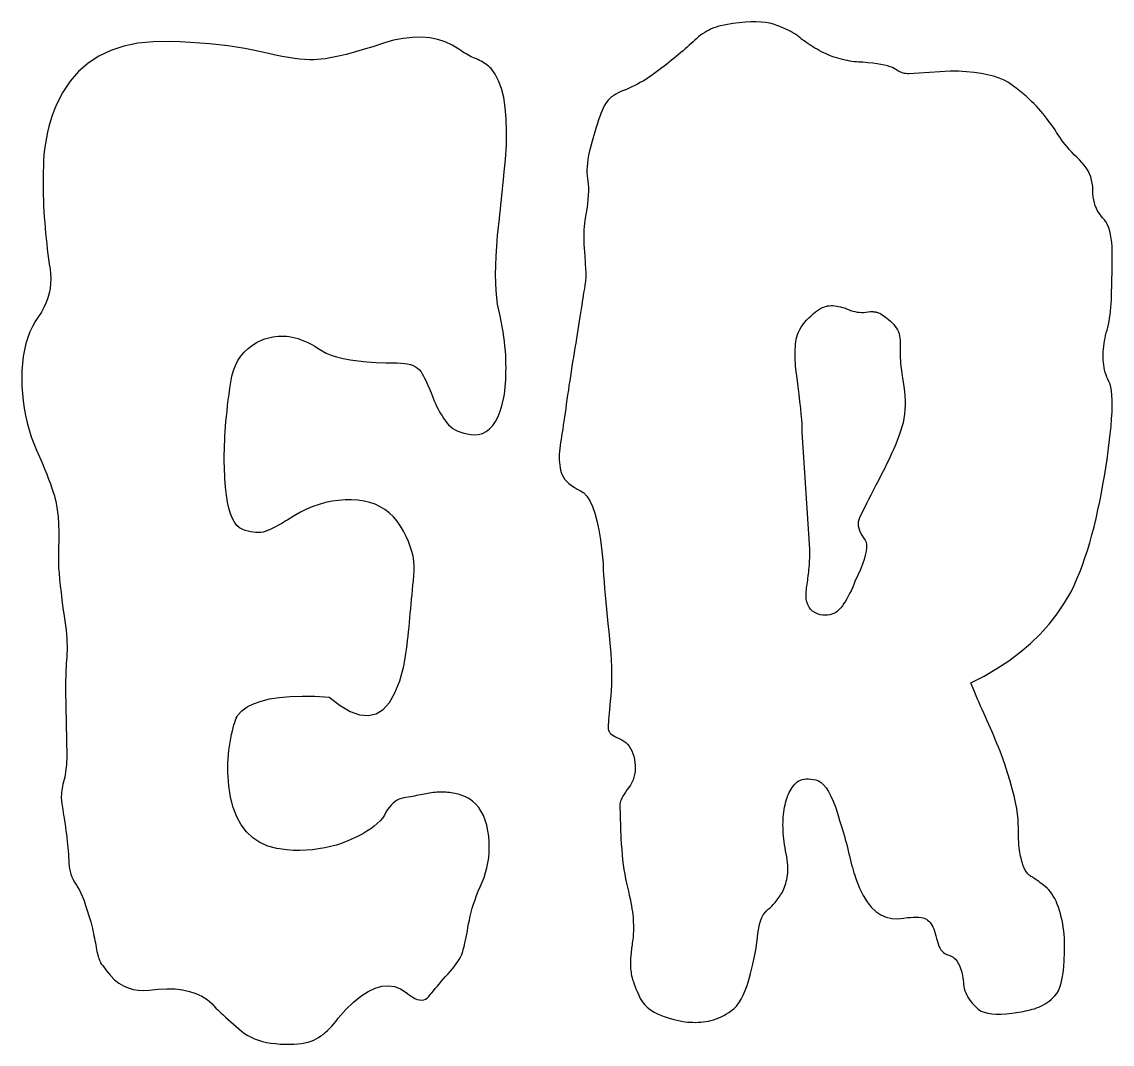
# Model space of a CAD drawing. Header units: millimetres. Extents: x 5 to 265, y 5 to 96.
# Drawn here: x 110.09 to 130, y 40.66 to 59.34 of the extents above; entities that cross this region are included whole.
import ezdxf

# ---------------------------------------------------------------- set-up
doc = ezdxf.new("R2010")
doc.units = ezdxf.units.MM

msp = doc.modelspace()

# ---------------------------------------------------------------- linework, layer by layer
at = {"layer": 'Schnitt'}
for points in [[(126.234, 58.399), (126.208, 58.403), (126.182, 58.409), (126.157, 58.416), (126.133, 58.425), (126.109, 58.436), (126.086, 58.448), (126.064, 58.462), (126.043, 58.478), (126.018, 58.494), (125.985, 58.509), (125.944, 58.524), (125.896, 58.538), (125.84, 58.551), (125.776, 58.564), (125.705, 58.575), (125.626, 58.587), (125.539, 58.597), (125.444, 58.607), (125.406, 58.607), (125.367, 58.609), (125.328, 58.612), (125.288, 58.616), (125.247, 58.622), (125.206, 58.628), (125.164, 58.636), (125.121, 58.644), (125.077, 58.654), (125.033, 58.666), (124.989, 58.678), (124.945, 58.691), (124.901, 58.706), (124.858, 58.722), (124.816, 58.739), (124.774, 58.757), (124.732, 58.776), (124.691, 58.797), (124.65, 58.819), (124.61, 58.842), (124.571, 58.865), (124.533, 58.889), (124.496, 58.912), (124.46, 58.936), (124.425, 58.959), (124.392, 58.983), (124.36, 59.006), (124.329, 59.03), (124.299, 59.053), (124.27, 59.076), (124.24, 59.1), (124.206, 59.123), (124.169, 59.146), (124.129, 59.169), (124.085, 59.191), (124.037, 59.213), (123.986, 59.235), (123.932, 59.257), (123.874, 59.278), (123.812, 59.3), (123.745, 59.318), (123.671, 59.332), (123.589, 59.341), (123.5, 59.345), (123.404, 59.344), (123.301, 59.338), (123.19, 59.327), (123.072, 59.311), (122.947, 59.29), (122.814, 59.264), (122.768, 59.249), (122.723, 59.233), (122.679, 59.215), (122.637, 59.195), (122.597, 59.173), (122.558, 59.15), (122.52, 59.125), (122.483, 59.099), (122.448, 59.071), (122.415, 59.041), (122.381, 59.01), (122.347, 58.979), (122.312, 58.948), (122.276, 58.915), (122.239, 58.883), (122.201, 58.85), (122.162, 58.816), (122.122, 58.782), (122.081, 58.747), (122.039, 58.713), (121.996, 58.677), (121.953, 58.642), (121.909, 58.607), (121.864, 58.572), (121.819, 58.536), (121.773, 58.501), (121.726, 58.466), (121.678, 58.431), (121.63, 58.395), (121.581, 58.36), (121.532, 58.326), (121.482, 58.293), (121.432, 58.262), (121.382, 58.233), (121.332, 58.205), (121.281, 58.179), (121.23, 58.154), (121.179, 58.131), (121.128, 58.11), (121.076, 58.09), (121.026, 58.071), (120.98, 58.049), (120.936, 58.025), (120.896, 58), (120.859, 57.973), (120.825, 57.944), (120.795, 57.913), (120.768, 57.88), (120.744, 57.845), (120.724, 57.808), (120.705, 57.768), (120.685, 57.722), (120.664, 57.671), (120.643, 57.615), (120.621, 57.553), (120.599, 57.486), (120.575, 57.413), (120.551, 57.335), (120.526, 57.252), (120.501, 57.163), (120.477, 57.073), (120.456, 56.989), (120.439, 56.909), (120.426, 56.834), (120.416, 56.763), (120.409, 56.698), (120.406, 56.637), (120.407, 56.58), (120.411, 56.529), (120.419, 56.482), (120.427, 56.434), (120.432, 56.38), (120.434, 56.319), (120.434, 56.253), (120.43, 56.179), (120.424, 56.1), (120.415, 56.014), (120.404, 55.922), (120.389, 55.823), (120.372, 55.719), (120.363, 55.661), (120.357, 55.602), (120.352, 55.541), (120.349, 55.478), (120.348, 55.413), (120.349, 55.347), (120.352, 55.278), (120.357, 55.208), (120.363, 55.135), (120.372, 55.061), (120.372, 55.037), (120.372, 55.014), (120.373, 54.99), (120.374, 54.965), (120.375, 54.941), (120.376, 54.916), (120.378, 54.891), (120.379, 54.866), (120.381, 54.84), (120.384, 54.814), (120.386, 54.788), (120.387, 54.762), (120.387, 54.736), (120.387, 54.709), (120.386, 54.682), (120.385, 54.655), (120.383, 54.628), (120.38, 54.6), (120.376, 54.572), (120.372, 54.544), (120.367, 54.514), (120.361, 54.479), (120.355, 54.439), (120.347, 54.394), (120.34, 54.345), (120.331, 54.291), (120.322, 54.232), (120.312, 54.169), (120.301, 54.101), (120.29, 54.028), (120.278, 53.952), (120.266, 53.875), (120.253, 53.797), (120.241, 53.718), (120.228, 53.637), (120.215, 53.556), (120.202, 53.473), (120.188, 53.389), (120.174, 53.304), (120.16, 53.218), (120.146, 53.131), (120.133, 53.044), (120.119, 52.958), (120.106, 52.872), (120.093, 52.786), (120.08, 52.701), (120.068, 52.615), (120.055, 52.53), (120.043, 52.445), (120.031, 52.361), (120.02, 52.277), (120.008, 52.197), (119.997, 52.12), (119.986, 52.045), (119.976, 51.973), (119.965, 51.904), (119.955, 51.838), (119.945, 51.774), (119.935, 51.714), (119.926, 51.656), (119.917, 51.6), (119.911, 51.546), (119.906, 51.492), (119.903, 51.44), (119.902, 51.389), (119.903, 51.339), (119.906, 51.29), (119.911, 51.243), (119.917, 51.196), (119.926, 51.151), (119.938, 51.107), (119.955, 51.065), (119.978, 51.024), (120.006, 50.984), (120.04, 50.946), (120.079, 50.909), (120.124, 50.873), (120.174, 50.839), (120.229, 50.807), (120.29, 50.775), (120.351, 50.735), (120.407, 50.674), (120.46, 50.592), (120.508, 50.49), (120.551, 50.367), (120.59, 50.225), (120.624, 50.061), (120.654, 49.878), (120.68, 49.673), (120.701, 49.449), (120.706, 49.339), (120.712, 49.226), (120.72, 49.11), (120.729, 48.99), (120.739, 48.868), (120.75, 48.741), (120.762, 48.612), (120.776, 48.479), (120.79, 48.343), (120.806, 48.204), (120.821, 48.066), (120.834, 47.932), (120.844, 47.803), (120.851, 47.678), (120.856, 47.558), (120.858, 47.443), (120.858, 47.333), (120.855, 47.227), (120.85, 47.126), (120.841, 47.03), (120.833, 46.94), (120.825, 46.856), (120.817, 46.78), (120.811, 46.711), (120.806, 46.648), (120.802, 46.593), (120.799, 46.545), (120.796, 46.504), (120.795, 46.47), (120.794, 46.443), (120.797, 46.42), (120.803, 46.397), (120.813, 46.376), (120.828, 46.355), (120.847, 46.334), (120.871, 46.315), (120.898, 46.296), (120.93, 46.278), (120.966, 46.26), (121.006, 46.243), (121.047, 46.225), (121.084, 46.202), (121.119, 46.175), (121.15, 46.144), (121.179, 46.108), (121.204, 46.069), (121.227, 46.025), (121.246, 45.977), (121.263, 45.924), (121.276, 45.868), (121.285, 45.81), (121.29, 45.753), (121.291, 45.698), (121.287, 45.644), (121.279, 45.592), (121.266, 45.541), (121.249, 45.491), (121.227, 45.443), (121.201, 45.396), (121.17, 45.351), (121.139, 45.308), (121.111, 45.267), (121.086, 45.229), (121.065, 45.193), (121.047, 45.16), (121.032, 45.13), (121.021, 45.102), (121.012, 45.077), (121.007, 45.054), (121.006, 45.034), (121.029, 44.424), (121.035, 44.322), (121.042, 44.223), (121.05, 44.126), (121.059, 44.033), (121.07, 43.942), (121.083, 43.854), (121.097, 43.769), (121.112, 43.687), (121.129, 43.608), (121.147, 43.531), (121.165, 43.458), (121.181, 43.387), (121.196, 43.32), (121.209, 43.255), (121.22, 43.194), (121.23, 43.135), (121.238, 43.08), (121.244, 43.028), (121.249, 42.979), (121.252, 42.932), (121.254, 42.888), (121.256, 42.846), (121.256, 42.804), (121.256, 42.763), (121.255, 42.724), (121.254, 42.686), (121.252, 42.649), (121.249, 42.613), (121.245, 42.578), (121.241, 42.545), (121.236, 42.512), (121.232, 42.48), (121.228, 42.448), (121.224, 42.417), (121.22, 42.386), (121.217, 42.356), (121.214, 42.326), (121.211, 42.297), (121.208, 42.268), (121.205, 42.24), (121.203, 42.211), (121.202, 42.183), (121.202, 42.154), (121.202, 42.125), (121.202, 42.096), (121.204, 42.066), (121.206, 42.037), (121.209, 42.007), (121.213, 41.977), (121.217, 41.946), (121.223, 41.914), (121.231, 41.879), (121.242, 41.842), (121.255, 41.801), (121.27, 41.758), (121.288, 41.712), (121.308, 41.663), (121.33, 41.612), (121.355, 41.557), (121.382, 41.5), (121.414, 41.443), (121.456, 41.39), (121.506, 41.34), (121.566, 41.293), (121.634, 41.25), (121.711, 41.211), (121.797, 41.175), (121.893, 41.143), (121.997, 41.114), (122.109, 41.089), (122.156, 41.08), (122.203, 41.074), (122.25, 41.068), (122.297, 41.065), (122.344, 41.063), (122.391, 41.062), (122.438, 41.064), (122.485, 41.067), (122.532, 41.071), (122.579, 41.077), (122.626, 41.086), (122.673, 41.097), (122.72, 41.11), (122.767, 41.126), (122.814, 41.145), (122.861, 41.166), (122.908, 41.19), (122.955, 41.216), (123.002, 41.245), (123.049, 41.277), (123.095, 41.314), (123.139, 41.361), (123.181, 41.418), (123.222, 41.484), (123.26, 41.559), (123.297, 41.643), (123.331, 41.737), (123.364, 41.84), (123.395, 41.953), (123.424, 42.075), (123.438, 42.128), (123.451, 42.182), (123.464, 42.239), (123.475, 42.297), (123.486, 42.357), (123.496, 42.419), (123.506, 42.483), (123.515, 42.549), (123.523, 42.616), (123.53, 42.686), (123.539, 42.754), (123.55, 42.817), (123.565, 42.876), (123.583, 42.93), (123.604, 42.979), (123.627, 43.024), (123.654, 43.064), (123.684, 43.099), (123.717, 43.13), (123.753, 43.155), (123.772, 43.175), (123.79, 43.194), (123.809, 43.214), (123.827, 43.234), (123.844, 43.255), (123.862, 43.277), (123.879, 43.298), (123.896, 43.321), (123.913, 43.344), (123.929, 43.367), (123.945, 43.391), (123.961, 43.417), (123.976, 43.444), (123.989, 43.472), (124.003, 43.502), (124.015, 43.533), (124.027, 43.566), (124.038, 43.6), (124.049, 43.635), (124.059, 43.672), (124.067, 43.711), (124.073, 43.751), (124.077, 43.793), (124.079, 43.837), (124.079, 43.883), (124.077, 43.931), (124.072, 43.981), (124.066, 44.033), (124.057, 44.086), (124.047, 44.142), (124.036, 44.198), (124.026, 44.253), (124.017, 44.308), (124.009, 44.362), (124.003, 44.415), (123.997, 44.467), (123.993, 44.519), (123.99, 44.57), (123.989, 44.62), (123.988, 44.67), (123.989, 44.719), (123.99, 44.767), (123.993, 44.814), (123.997, 44.86), (124.003, 44.905), (124.009, 44.949), (124.017, 44.992), (124.026, 45.035), (124.036, 45.076), (124.047, 45.116), (124.059, 45.155), (124.073, 45.193), (124.087, 45.229), (124.103, 45.263), (124.12, 45.295), (124.138, 45.326), (124.158, 45.355), (124.178, 45.383), (124.2, 45.409), (124.223, 45.433), (124.248, 45.455), (124.275, 45.473), (124.305, 45.488), (124.337, 45.499), (124.373, 45.507), (124.41, 45.511), (124.451, 45.511), (124.493, 45.508), (124.539, 45.502), (124.587, 45.492), (124.636, 45.474), (124.683, 45.444), (124.73, 45.401), (124.775, 45.345), (124.819, 45.278), (124.862, 45.198), (124.903, 45.105), (124.944, 45), (124.983, 44.882), (125.021, 44.752), (125.04, 44.696), (125.058, 44.639), (125.076, 44.581), (125.093, 44.523), (125.109, 44.465), (125.126, 44.406), (125.141, 44.346), (125.157, 44.286), (125.171, 44.226), (125.186, 44.165), (125.2, 44.105), (125.214, 44.048), (125.228, 43.993), (125.242, 43.94), (125.256, 43.889), (125.27, 43.841), (125.284, 43.795), (125.298, 43.752), (125.312, 43.711), (125.327, 43.672), (125.386, 43.517), (125.451, 43.381), (125.523, 43.264), (125.601, 43.165), (125.685, 43.085), (125.775, 43.024), (125.871, 42.982), (125.973, 42.958), (126.081, 42.954), (126.195, 42.968), (126.259, 42.976), (126.318, 42.981), (126.373, 42.984), (126.423, 42.985), (126.468, 42.982), (126.51, 42.977), (126.546, 42.97), (126.579, 42.96), (126.606, 42.948), (126.63, 42.932), (126.65, 42.914), (126.67, 42.892), (126.689, 42.867), (126.707, 42.838), (126.724, 42.806), (126.74, 42.77), (126.755, 42.731), (126.769, 42.688), (126.782, 42.642), (126.794, 42.592), (126.807, 42.542), (126.821, 42.498), (126.837, 42.457), (126.854, 42.421), (126.873, 42.389), (126.894, 42.362), (126.917, 42.34), (126.941, 42.321), (126.966, 42.308), (126.994, 42.298), (127.021, 42.29), (127.047, 42.28), (127.072, 42.267), (127.095, 42.251), (127.117, 42.234), (127.138, 42.214), (127.157, 42.192), (127.174, 42.167), (127.19, 42.14), (127.205, 42.111), (127.219, 42.08), (127.231, 42.048), (127.242, 42.015), (127.252, 41.981), (127.261, 41.946), (127.269, 41.91), (127.275, 41.874), (127.28, 41.836), (127.284, 41.798), (127.287, 41.758), (127.291, 41.718), (127.299, 41.679), (127.31, 41.64), (127.325, 41.6), (127.343, 41.562), (127.365, 41.523), (127.39, 41.485), (127.419, 41.446), (127.451, 41.409), (127.487, 41.371), (127.519, 41.331), (127.559, 41.298), (127.607, 41.269), (127.664, 41.247), (127.728, 41.23), (127.8, 41.219), (127.88, 41.213), (127.968, 41.213), (128.064, 41.219), (128.168, 41.23), (128.21, 41.235), (128.252, 41.241), (128.294, 41.247), (128.335, 41.254), (128.376, 41.262), (128.417, 41.271), (128.458, 41.28), (128.499, 41.29), (128.539, 41.301), (128.579, 41.312), (128.619, 41.325), (128.658, 41.34), (128.696, 41.358), (128.735, 41.378), (128.773, 41.4), (128.81, 41.425), (128.847, 41.452), (128.883, 41.481), (128.919, 41.513), (128.955, 41.547), (128.988, 41.588), (129.018, 41.64), (129.044, 41.704), (129.067, 41.78), (129.087, 41.867), (129.103, 41.965), (129.115, 42.075), (129.124, 42.197), (129.129, 42.33), (129.131, 42.475), (129.13, 42.54), (129.127, 42.605), (129.122, 42.67), (129.116, 42.734), (129.107, 42.797), (129.097, 42.861), (129.085, 42.923), (129.071, 42.985), (129.055, 43.047), (129.037, 43.109), (129.017, 43.168), (128.996, 43.224), (128.974, 43.276), (128.95, 43.325), (128.925, 43.37), (128.899, 43.411), (128.871, 43.45), (128.841, 43.484), (128.811, 43.515), (128.778, 43.543), (128.746, 43.568), (128.716, 43.591), (128.687, 43.613), (128.66, 43.633), (128.635, 43.652), (128.611, 43.668), (128.589, 43.683), (128.568, 43.697), (128.549, 43.709), (128.532, 43.719), (128.516, 43.729), (128.5, 43.74), (128.486, 43.751), (128.472, 43.764), (128.459, 43.778), (128.446, 43.792), (128.434, 43.808), (128.423, 43.824), (128.412, 43.842), (128.403, 43.86), (128.393, 43.88), (128.384, 43.901), (128.376, 43.924), (128.367, 43.948), (128.359, 43.974), (128.351, 44.002), (128.343, 44.032), (128.335, 44.063), (128.328, 44.096), (128.321, 44.13), (128.314, 44.167), (128.308, 44.209), (128.303, 44.255), (128.298, 44.305), (128.294, 44.359), (128.291, 44.417), (128.288, 44.48), (128.287, 44.547), (128.286, 44.618), (128.285, 44.694), (128.282, 44.776), (128.273, 44.868), (128.258, 44.969), (128.236, 45.081), (128.209, 45.201), (128.175, 45.332), (128.136, 45.472), (128.09, 45.622), (128.038, 45.781), (127.98, 45.95), (127.952, 46.02), (127.923, 46.09), (127.894, 46.16), (127.865, 46.23), (127.836, 46.299), (127.807, 46.368), (127.777, 46.437), (127.747, 46.506), (127.717, 46.574), (127.687, 46.643), (127.656, 46.71), (127.627, 46.776), (127.598, 46.842), (127.57, 46.906), (127.543, 46.968), (127.516, 47.03), (127.49, 47.091), (127.465, 47.15), (127.44, 47.208), (127.416, 47.265), (127.663, 47.391), (127.896, 47.527), (128.114, 47.671), (128.318, 47.825), (128.508, 47.987), (128.685, 48.158), (128.847, 48.338), (128.994, 48.527), (129.128, 48.725), (129.248, 48.932), (129.303, 49.047), (129.357, 49.166), (129.408, 49.289), (129.457, 49.417), (129.503, 49.549), (129.548, 49.685), (129.591, 49.825), (129.631, 49.969), (129.67, 50.118), (129.706, 50.271), (129.74, 50.425), (129.773, 50.58), (129.803, 50.735), (129.832, 50.889), (129.859, 51.043), (129.884, 51.196), (129.907, 51.35), (129.928, 51.503), (129.947, 51.656), (129.964, 51.809), (129.979, 51.956), (129.99, 52.091), (129.997, 52.216), (130, 52.329), (130, 52.431), (129.995, 52.522), (129.987, 52.601), (129.976, 52.669), (129.96, 52.726), (129.941, 52.771), (129.921, 52.812), (129.903, 52.853), (129.887, 52.895), (129.873, 52.939), (129.862, 52.983), (129.852, 53.028), (129.845, 53.074), (129.839, 53.121), (129.836, 53.169), (129.835, 53.218), (129.836, 53.267), (129.838, 53.316), (129.841, 53.366), (129.846, 53.415), (129.853, 53.464), (129.861, 53.514), (129.87, 53.563), (129.88, 53.612), (129.892, 53.661), (129.906, 53.711), (129.919, 53.762), (129.931, 53.815), (129.943, 53.871), (129.953, 53.931), (129.961, 53.993), (129.969, 54.057), (129.975, 54.125), (129.981, 54.195), (129.985, 54.269), (129.988, 54.345), (129.99, 54.423), (129.992, 54.501), (129.994, 54.58), (129.995, 54.66), (129.997, 54.741), (129.998, 54.822), (129.998, 54.905), (129.999, 54.987), (129.999, 55.071), (130, 55.155), (129.998, 55.237), (129.992, 55.315), (129.984, 55.387), (129.971, 55.456), (129.956, 55.519), (129.936, 55.578), (129.913, 55.632), (129.887, 55.681), (129.857, 55.726), (129.823, 55.765), (129.79, 55.804), (129.76, 55.846), (129.734, 55.89), (129.711, 55.936), (129.691, 55.986), (129.675, 56.037), (129.663, 56.092), (129.654, 56.149), (129.649, 56.208), (129.647, 56.27), (129.645, 56.333), (129.637, 56.394), (129.625, 56.453), (129.608, 56.511), (129.586, 56.567), (129.559, 56.621), (129.526, 56.674), (129.489, 56.725), (129.448, 56.774), (129.401, 56.822), (129.352, 56.869), (129.306, 56.916), (129.262, 56.962), (129.22, 57.008), (129.181, 57.054), (129.143, 57.1), (129.107, 57.145), (129.074, 57.19), (129.043, 57.235), (129.013, 57.28), (128.985, 57.325), (128.956, 57.369), (128.926, 57.413), (128.895, 57.457), (128.864, 57.5), (128.832, 57.544), (128.799, 57.587), (128.765, 57.63), (128.731, 57.672), (128.696, 57.715), (128.659, 57.757), (128.619, 57.801), (128.576, 57.846), (128.529, 57.891), (128.479, 57.938), (128.426, 57.985), (128.369, 58.033), (128.309, 58.083), (128.246, 58.133), (128.18, 58.184), (128.107, 58.233), (128.025, 58.277), (127.934, 58.316), (127.834, 58.349), (127.725, 58.378), (127.606, 58.401), (127.479, 58.419), (127.342, 58.432), (127.196, 58.44), (127.041, 58.442), (126.289, 58.395), (126.262, 58.396)], [(110.903, 45.776), (110.899, 45.727), (110.894, 45.68), (110.887, 45.633), (110.88, 45.588), (110.871, 45.543), (110.861, 45.499), (110.85, 45.457), (110.839, 45.415), (110.83, 45.375), (110.822, 45.335), (110.816, 45.297), (110.812, 45.26), (110.809, 45.224), (110.808, 45.19), (110.808, 45.156), (110.811, 45.124), (110.814, 45.093), (110.819, 45.061), (110.825, 45.025), (110.831, 44.986), (110.837, 44.944), (110.844, 44.899), (110.851, 44.85), (110.859, 44.799), (110.867, 44.743), (110.876, 44.685), (110.885, 44.623), (110.894, 44.56), (110.902, 44.498), (110.91, 44.436), (110.917, 44.375), (110.923, 44.315), (110.929, 44.255), (110.933, 44.197), (110.938, 44.138), (110.941, 44.081), (110.944, 44.024), (110.947, 43.969), (110.953, 43.916), (110.961, 43.865), (110.972, 43.816), (110.985, 43.769), (111, 43.724), (111.018, 43.682), (111.038, 43.641), (111.06, 43.603), (111.085, 43.566), (111.111, 43.527), (111.138, 43.479), (111.165, 43.422), (111.194, 43.356), (111.223, 43.282), (111.252, 43.199), (111.283, 43.107), (111.314, 43.007), (111.346, 42.898), (111.378, 42.78), (111.387, 42.733), (111.396, 42.688), (111.405, 42.643), (111.414, 42.599), (111.422, 42.557), (111.43, 42.515), (111.438, 42.474), (111.446, 42.434), (111.453, 42.395), (111.46, 42.357), (111.468, 42.321), (111.476, 42.287), (111.485, 42.255), (111.494, 42.226), (111.504, 42.199), (111.515, 42.174), (111.527, 42.152), (111.539, 42.132), (111.552, 42.114), (111.566, 42.099), (111.634, 42.001), (111.705, 41.916), (111.78, 41.842), (111.859, 41.779), (111.942, 41.729), (112.028, 41.69), (112.118, 41.663), (112.212, 41.648), (112.31, 41.644), (112.411, 41.653), (112.58, 41.67), (112.738, 41.677), (112.886, 41.672), (113.024, 41.656), (113.151, 41.629), (113.268, 41.591), (113.375, 41.541), (113.471, 41.48), (113.557, 41.407), (113.632, 41.324), (113.675, 41.282), (113.719, 41.239), (113.763, 41.197), (113.809, 41.155), (113.855, 41.113), (113.903, 41.07), (113.951, 41.028), (114.001, 40.986), (114.051, 40.943), (114.102, 40.901), (114.156, 40.861), (114.213, 40.824), (114.274, 40.791), (114.339, 40.762), (114.407, 40.737), (114.48, 40.715), (114.556, 40.697), (114.636, 40.683), (114.719, 40.673), (114.806, 40.666), (114.893, 40.663), (114.976, 40.663), (115.053, 40.665), (115.126, 40.67), (115.194, 40.678), (115.257, 40.689), (115.316, 40.703), (115.37, 40.719), (115.419, 40.738), (115.464, 40.76), (115.506, 40.785), (115.548, 40.813), (115.589, 40.843), (115.629, 40.877), (115.669, 40.913), (115.709, 40.952), (115.748, 40.994), (115.787, 41.038), (115.825, 41.086), (115.863, 41.136), (116.007, 41.297), (116.146, 41.433), (116.281, 41.543), (116.412, 41.628), (116.538, 41.688), (116.661, 41.722), (116.779, 41.731), (116.893, 41.715), (117.002, 41.673), (117.108, 41.606), (117.163, 41.563), (117.214, 41.528), (117.263, 41.501), (117.309, 41.482), (117.351, 41.471), (117.391, 41.468), (117.427, 41.473), (117.461, 41.485), (117.491, 41.506), (117.519, 41.535), (117.545, 41.569), (117.574, 41.604), (117.605, 41.641), (117.637, 41.68), (117.671, 41.72), (117.707, 41.762), (117.746, 41.806), (117.785, 41.851), (117.827, 41.898), (117.871, 41.946), (117.914, 41.995), (117.953, 42.041), (117.989, 42.087), (118.021, 42.13), (118.05, 42.172), (118.075, 42.212), (118.097, 42.251), (118.115, 42.288), (118.13, 42.323), (118.141, 42.357), (118.15, 42.392), (118.16, 42.43), (118.17, 42.472), (118.18, 42.517), (118.191, 42.565), (118.202, 42.618), (118.212, 42.674), (118.224, 42.733), (118.235, 42.796), (118.247, 42.862), (118.26, 42.931), (118.275, 43.001), (118.293, 43.074), (118.314, 43.148), (118.338, 43.223), (118.364, 43.3), (118.392, 43.379), (118.423, 43.459), (118.457, 43.541), (118.493, 43.625), (118.528, 43.711), (118.558, 43.798), (118.582, 43.887), (118.6, 43.978), (118.614, 44.071), (118.621, 44.166), (118.624, 44.263), (118.621, 44.362), (118.613, 44.462), (118.599, 44.564), (118.579, 44.664), (118.552, 44.756), (118.519, 44.841), (118.479, 44.918), (118.432, 44.987), (118.378, 45.049), (118.317, 45.104), (118.249, 45.151), (118.175, 45.19), (118.094, 45.222), (118.061, 45.231), (118.028, 45.239), (117.995, 45.246), (117.963, 45.252), (117.93, 45.257), (117.897, 45.261), (117.864, 45.265), (117.831, 45.267), (117.798, 45.268), (117.765, 45.269), (117.732, 45.269), (117.7, 45.267), (117.667, 45.266), (117.634, 45.263), (117.601, 45.26), (117.568, 45.256), (117.535, 45.252), (117.502, 45.246), (117.469, 45.24), (117.437, 45.234), (117.403, 45.227), (117.369, 45.22), (117.334, 45.213), (117.297, 45.205), (117.26, 45.198), (117.222, 45.191), (117.183, 45.184), (117.143, 45.177), (117.103, 45.17), (117.061, 45.163), (117.019, 45.154), (116.979, 45.139), (116.94, 45.12), (116.903, 45.096), (116.867, 45.066), (116.833, 45.032), (116.799, 44.993), (116.768, 44.949), (116.737, 44.9), (116.709, 44.846), (116.672, 44.795), (116.629, 44.745), (116.579, 44.695), (116.523, 44.647), (116.459, 44.6), (116.389, 44.553), (116.312, 44.508), (116.228, 44.463), (116.137, 44.419), (116.039, 44.377), (115.937, 44.337), (115.833, 44.302), (115.727, 44.273), (115.619, 44.249), (115.508, 44.23), (115.395, 44.216), (115.281, 44.207), (115.164, 44.204), (115.045, 44.205), (114.924, 44.212), (114.744, 44.237), (114.581, 44.282), (114.434, 44.347), (114.304, 44.434), (114.19, 44.541), (114.093, 44.669), (114.012, 44.817), (113.947, 44.986), (113.899, 45.176), (113.867, 45.386), (113.859, 45.47), (113.853, 45.553), (113.85, 45.636), (113.848, 45.717), (113.85, 45.797), (113.853, 45.877), (113.859, 45.955), (113.867, 46.033), (113.878, 46.109), (113.891, 46.185), (113.905, 46.257), (113.919, 46.325), (113.933, 46.387), (113.947, 46.444), (113.961, 46.496), (113.975, 46.543), (113.989, 46.584), (114.003, 46.621), (114.017, 46.652), (114.032, 46.678), (114.107, 46.757), (114.203, 46.826), (114.32, 46.885), (114.456, 46.933), (114.613, 46.971), (114.79, 46.999), (114.987, 47.016), (115.204, 47.023), (115.441, 47.02), (115.699, 47.007), (115.898, 46.852), (116.084, 46.744), (116.255, 46.683), (116.413, 46.668), (116.556, 46.701), (116.685, 46.781), (116.8, 46.908), (116.901, 47.082), (116.988, 47.302), (117.061, 47.57), (117.075, 47.646), (117.088, 47.722), (117.1, 47.8), (117.112, 47.878), (117.122, 47.958), (117.133, 48.038), (117.142, 48.119), (117.151, 48.201), (117.159, 48.284), (117.166, 48.369), (117.174, 48.453), (117.181, 48.538), (117.189, 48.623), (117.197, 48.709), (117.205, 48.794), (117.213, 48.88), (117.222, 48.966), (117.23, 49.052), (117.239, 49.139), (117.249, 49.226), (117.255, 49.313), (117.254, 49.401), (117.246, 49.489), (117.232, 49.579), (117.21, 49.669), (117.182, 49.76), (117.148, 49.851), (117.106, 49.943), (117.057, 50.036), (117.002, 50.13), (116.94, 50.219), (116.872, 50.299), (116.798, 50.37), (116.718, 50.432), (116.632, 50.485), (116.54, 50.528), (116.442, 50.563), (116.337, 50.588), (116.226, 50.604), (116.11, 50.611), (115.99, 50.61), (115.872, 50.6), (115.754, 50.583), (115.636, 50.559), (115.52, 50.526), (115.404, 50.486), (115.289, 50.438), (115.174, 50.382), (115.06, 50.318), (114.947, 50.247), (114.91, 50.224), (114.872, 50.202), (114.835, 50.18), (114.797, 50.159), (114.76, 50.139), (114.722, 50.119), (114.684, 50.1), (114.647, 50.082), (114.609, 50.064), (114.572, 50.048), (114.533, 50.033), (114.493, 50.022), (114.452, 50.015), (114.408, 50.012), (114.363, 50.012), (114.317, 50.017), (114.268, 50.025), (114.218, 50.036), (114.167, 50.052), (114.114, 50.071), (114.062, 50.099), (114.015, 50.142), (113.972, 50.199), (113.933, 50.27), (113.899, 50.356), (113.87, 50.456), (113.845, 50.57), (113.824, 50.698), (113.808, 50.841), (113.797, 50.999), (113.793, 51.07), (113.789, 51.142), (113.787, 51.216), (113.785, 51.292), (113.785, 51.368), (113.785, 51.447), (113.787, 51.526), (113.789, 51.607), (113.793, 51.69), (113.797, 51.773), (113.802, 51.859), (113.808, 51.948), (113.816, 52.04), (113.825, 52.134), (113.835, 52.231), (113.846, 52.331), (113.858, 52.434), (113.872, 52.54), (113.887, 52.648), (113.902, 52.76), (113.923, 52.869), (113.952, 52.971), (113.989, 53.066), (114.034, 53.154), (114.087, 53.235), (114.149, 53.309), (114.219, 53.376), (114.297, 53.436), (114.383, 53.489), (114.478, 53.535), (114.525, 53.552), (114.573, 53.567), (114.621, 53.579), (114.669, 53.589), (114.718, 53.596), (114.768, 53.601), (114.818, 53.603), (114.868, 53.602), (114.919, 53.599), (114.971, 53.593), (115.023, 53.584), (115.077, 53.572), (115.133, 53.555), (115.191, 53.535), (115.25, 53.511), (115.31, 53.483), (115.373, 53.452), (115.437, 53.417), (115.502, 53.378), (115.57, 53.335), (115.645, 53.293), (115.734, 53.255), (115.836, 53.221), (115.953, 53.192), (116.083, 53.168), (116.228, 53.148), (116.386, 53.132), (116.558, 53.121), (116.744, 53.114), (116.943, 53.112), (117.011, 53.11), (117.074, 53.104), (117.133, 53.094), (117.186, 53.08), (117.234, 53.062), (117.277, 53.04), (117.316, 53.014), (117.349, 52.984), (117.378, 52.95), (117.401, 52.912), (117.422, 52.872), (117.443, 52.831), (117.464, 52.788), (117.484, 52.745), (117.504, 52.701), (117.524, 52.656), (117.543, 52.61), (117.563, 52.563), (117.582, 52.515), (117.601, 52.466), (117.62, 52.417), (117.641, 52.369), (117.663, 52.323), (117.685, 52.276), (117.709, 52.231), (117.735, 52.187), (117.761, 52.144), (117.789, 52.102), (117.818, 52.06), (117.847, 52.02), (117.88, 51.982), (117.916, 51.947), (117.957, 51.916), (118.001, 51.889), (118.05, 51.864), (118.102, 51.844), (118.159, 51.827), (118.219, 51.813), (118.284, 51.803), (118.352, 51.797), (118.43, 51.804), (118.502, 51.824), (118.569, 51.858), (118.63, 51.906), (118.687, 51.967), (118.738, 52.042), (118.785, 52.131), (118.826, 52.233), (118.862, 52.349), (118.892, 52.478), (118.901, 52.54), (118.909, 52.603), (118.915, 52.669), (118.921, 52.735), (118.925, 52.804), (118.928, 52.874), (118.929, 52.946), (118.93, 53.019), (118.929, 53.094), (118.928, 53.171), (118.924, 53.249), (118.919, 53.331), (118.911, 53.415), (118.901, 53.501), (118.889, 53.59), (118.875, 53.682), (118.859, 53.776), (118.841, 53.873), (118.821, 53.973), (118.798, 54.075), (118.777, 54.183), (118.761, 54.303), (118.749, 54.433), (118.742, 54.574), (118.74, 54.726), (118.742, 54.889), (118.749, 55.063), (118.761, 55.247), (118.777, 55.442), (118.798, 55.648), (118.808, 55.737), (118.817, 55.827), (118.827, 55.916), (118.836, 56.005), (118.845, 56.094), (118.855, 56.183), (118.864, 56.273), (118.874, 56.362), (118.883, 56.451), (118.892, 56.54), (118.92, 56.83), (118.936, 57.099), (118.94, 57.347), (118.934, 57.574), (118.916, 57.779), (118.887, 57.963), (118.846, 58.127), (118.795, 58.269), (118.732, 58.39), (118.658, 58.489), (118.634, 58.512), (118.609, 58.534), (118.584, 58.555), (118.558, 58.574), (118.531, 58.592), (118.504, 58.609), (118.476, 58.625), (118.447, 58.64), (118.418, 58.653), (118.388, 58.666), (118.357, 58.678), (118.326, 58.691), (118.295, 58.706), (118.264, 58.722), (118.232, 58.739), (118.2, 58.757), (118.168, 58.776), (118.136, 58.797), (118.103, 58.819), (118.071, 58.842), (117.949, 58.918), (117.82, 58.979), (117.682, 59.023), (117.537, 59.052), (117.384, 59.065), (117.222, 59.061), (117.053, 59.042), (116.876, 59.007), (116.69, 58.956), (116.497, 58.889), (116.365, 58.848), (116.239, 58.812), (116.12, 58.779), (116.009, 58.75), (115.904, 58.724), (115.807, 58.703), (115.716, 58.685), (115.633, 58.671), (115.557, 58.66), (115.487, 58.654), (115.418, 58.651), (115.341, 58.652), (115.256, 58.657), (115.164, 58.665), (115.065, 58.677), (114.958, 58.693), (114.843, 58.713), (114.721, 58.736), (114.591, 58.764), (114.454, 58.795), (114.311, 58.826), (114.162, 58.855), (114.008, 58.881), (113.849, 58.904), (113.685, 58.924), (113.516, 58.941), (113.341, 58.956), (113.162, 58.968), (112.977, 58.976), (112.787, 58.983), (112.487, 58.98), (112.208, 58.952), (111.95, 58.899), (111.712, 58.821), (111.495, 58.718), (111.299, 58.591), (111.124, 58.438), (110.969, 58.261), (110.834, 58.059), (110.721, 57.832), (110.68, 57.733), (110.644, 57.633), (110.611, 57.533), (110.582, 57.432), (110.556, 57.33), (110.535, 57.227), (110.517, 57.124), (110.503, 57.02), (110.492, 56.916), (110.486, 56.81), (110.482, 56.705), (110.479, 56.6), (110.477, 56.496), (110.476, 56.392), (110.477, 56.288), (110.479, 56.185), (110.482, 56.082), (110.486, 55.98), (110.491, 55.878), (110.497, 55.777), (110.505, 55.677), (110.513, 55.578), (110.522, 55.48), (110.531, 55.383), (110.542, 55.287), (110.552, 55.193), (110.564, 55.099), (110.576, 55.007), (110.589, 54.916), (110.603, 54.826), (110.614, 54.737), (110.617, 54.649), (110.614, 54.561), (110.603, 54.473), (110.586, 54.386), (110.561, 54.299), (110.529, 54.213), (110.49, 54.127), (110.445, 54.042), (110.392, 53.957), (110.334, 53.87), (110.282, 53.777), (110.236, 53.678), (110.196, 53.574), (110.163, 53.464), (110.135, 53.349), (110.114, 53.228), (110.099, 53.101), (110.09, 52.968), (110.087, 52.83), (110.089, 52.69), (110.097, 52.552), (110.111, 52.416), (110.13, 52.282), (110.154, 52.149), (110.184, 52.019), (110.219, 51.89), (110.259, 51.763), (110.305, 51.638), (110.357, 51.515), (110.409, 51.396), (110.457, 51.284), (110.501, 51.178), (110.541, 51.079), (110.577, 50.987), (110.609, 50.901), (110.637, 50.822), (110.661, 50.749), (110.681, 50.683), (110.697, 50.623), (110.706, 50.585), (110.714, 50.546), (110.722, 50.507), (110.729, 50.467), (110.735, 50.426), (110.741, 50.385), (110.746, 50.343), (110.75, 50.3), (110.753, 50.256), (110.756, 50.212), (110.758, 50.166), (110.76, 50.117), (110.761, 50.065), (110.761, 50.011), (110.762, 49.954), (110.761, 49.893), (110.761, 49.831), (110.76, 49.765), (110.758, 49.696), (110.756, 49.625), (110.755, 49.548), (110.756, 49.463), (110.76, 49.369), (110.767, 49.268), (110.776, 49.158), (110.788, 49.04), (110.803, 48.914), (110.82, 48.779), (110.839, 48.637), (110.861, 48.486), (110.875, 48.398), (110.886, 48.313), (110.895, 48.231), (110.903, 48.152), (110.908, 48.075), (110.912, 48.001), (110.914, 47.93), (110.914, 47.862), (110.912, 47.797), (110.908, 47.735), (110.904, 47.678), (110.9, 47.62), (110.896, 47.561), (110.893, 47.502), (110.891, 47.441), (110.889, 47.379), (110.887, 47.317), (110.886, 47.254), (110.885, 47.189), (110.885, 47.124), (110.908, 45.926), (110.908, 45.875), (110.906, 45.825)], [(124.336, 51.988), (124.33, 52.076), (124.322, 52.175), (124.311, 52.284), (124.298, 52.405), (124.283, 52.536), (124.265, 52.678), (124.245, 52.831), (124.223, 52.995), (124.219, 53.05), (124.215, 53.105), (124.213, 53.158), (124.212, 53.211), (124.211, 53.262), (124.212, 53.312), (124.213, 53.36), (124.215, 53.408), (124.219, 53.454), (124.223, 53.499), (124.229, 53.544), (124.24, 53.588), (124.254, 53.632), (124.272, 53.676), (124.293, 53.72), (124.319, 53.763), (124.348, 53.806), (124.381, 53.849), (124.417, 53.891), (124.458, 53.934), (124.5, 53.974), (124.54, 54.01), (124.58, 54.043), (124.619, 54.071), (124.657, 54.095), (124.694, 54.116), (124.731, 54.132), (124.766, 54.144), (124.8, 54.153), (124.833, 54.157), (124.867, 54.158), (124.9, 54.158), (124.934, 54.156), (124.969, 54.151), (125.004, 54.145), (125.039, 54.137), (125.075, 54.127), (125.111, 54.116), (125.148, 54.102), (125.186, 54.086), (125.223, 54.071), (125.262, 54.059), (125.3, 54.049), (125.34, 54.041), (125.379, 54.037), (125.42, 54.034), (125.46, 54.035), (125.501, 54.038), (125.543, 54.043), (125.585, 54.051), (125.594, 54.051), (125.605, 54.051), (125.615, 54.05), (125.626, 54.049), (125.638, 54.048), (125.65, 54.047), (125.662, 54.046), (125.675, 54.044), (125.688, 54.042), (125.702, 54.04), (125.717, 54.036), (125.735, 54.029), (125.754, 54.02), (125.776, 54.008), (125.799, 53.993), (125.825, 53.975), (125.853, 53.954), (125.883, 53.931), (125.915, 53.904), (125.949, 53.875), (125.982, 53.844), (126.012, 53.813), (126.039, 53.78), (126.062, 53.747), (126.081, 53.714), (126.097, 53.679), (126.109, 53.644), (126.118, 53.608), (126.123, 53.572), (126.125, 53.535), (126.125, 53.276), (126.126, 53.241), (126.128, 53.2), (126.131, 53.153), (126.136, 53.102), (126.143, 53.044), (126.15, 52.982), (126.159, 52.914), (126.17, 52.841), (126.182, 52.762), (126.195, 52.678), (126.207, 52.591), (126.216, 52.506), (126.22, 52.422), (126.22, 52.339), (126.216, 52.258), (126.208, 52.177), (126.196, 52.098), (126.18, 52.02), (126.161, 51.943), (126.137, 51.867), (126.109, 51.791), (126.079, 51.711), (126.047, 51.629), (126.011, 51.544), (125.972, 51.456), (125.931, 51.366), (125.887, 51.272), (125.84, 51.176), (125.79, 51.077), (125.737, 50.975), (125.685, 50.875), (125.637, 50.782), (125.592, 50.696), (125.552, 50.616), (125.514, 50.544), (125.481, 50.478), (125.451, 50.419), (125.426, 50.366), (125.404, 50.321), (125.385, 50.282), (125.372, 50.247), (125.363, 50.21), (125.36, 50.171), (125.363, 50.132), (125.371, 50.092), (125.384, 50.05), (125.403, 50.007), (125.427, 49.963), (125.456, 49.918), (125.491, 49.871), (125.506, 49.834), (125.513, 49.789), (125.513, 49.735), (125.506, 49.672), (125.491, 49.601), (125.468, 49.522), (125.438, 49.434), (125.401, 49.338), (125.356, 49.233), (125.303, 49.12), (125.279, 49.06), (125.255, 49.003), (125.231, 48.948), (125.205, 48.896), (125.18, 48.847), (125.154, 48.8), (125.127, 48.756), (125.1, 48.714), (125.073, 48.675), (125.045, 48.639), (125.016, 48.606), (124.985, 48.577), (124.952, 48.553), (124.917, 48.533), (124.88, 48.518), (124.842, 48.508), (124.801, 48.501), (124.759, 48.5), (124.715, 48.502), (124.669, 48.509), (124.616, 48.526), (124.569, 48.549), (124.527, 48.577), (124.492, 48.611), (124.464, 48.65), (124.441, 48.695), (124.424, 48.746), (124.414, 48.803), (124.409, 48.865), (124.411, 48.932), (124.415, 48.965), (124.42, 48.999), (124.425, 49.034), (124.43, 49.069), (124.434, 49.105), (124.439, 49.142), (124.444, 49.18), (124.448, 49.218), (124.453, 49.257), (124.458, 49.296), (124.462, 49.336), (124.466, 49.376), (124.47, 49.417), (124.473, 49.458), (124.475, 49.499), (124.477, 49.54), (124.479, 49.581), (124.48, 49.623), (124.481, 49.665), (124.481, 49.707), (124.34, 51.844), (124.339, 51.91)]]:
    msp.add_lwpolyline(points, close=True, dxfattribs=at)

doc.saveas('drawing.dxf')
